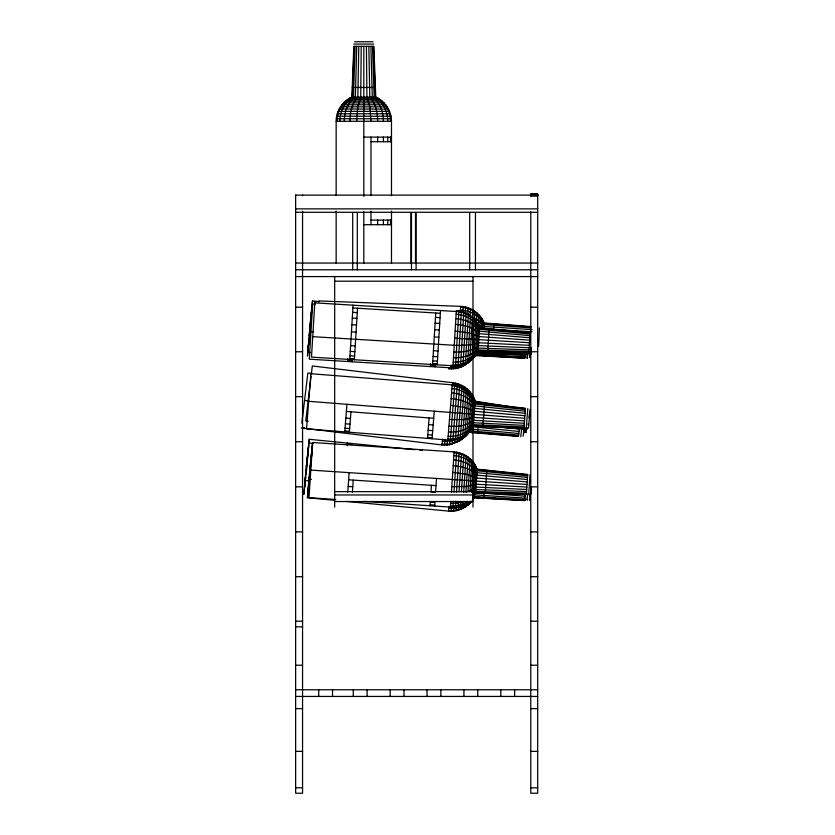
<?xml version="1.0" encoding="UTF-8"?>
<svg xmlns="http://www.w3.org/2000/svg" width="835" height="835" viewBox="0 0 835 835"><rect width="100%" height="100%" fill="white"/><g stroke="black" fill="none" stroke-linecap="round" stroke-linejoin="round"><path stroke-width="1.25" d="M523.597 431.914L523.649 433.25L524.495 428.261M525.977 431.455L526.029 432.687L526.802 428.094M526.133 430.161L526.175 431.194L526.614 428.939M414.682 449.71L309.284 439.304L306.184 473.956M347.318 445.838L347.454 443.072L347.276 444.011M352.046 443.521L352.036 444.46L347.443 444.011M361.231 46.363L360.73 97.079L357.766 106.859L356.66 121.284M358.81 46.363L357.839 97.079C351.608 103.352 350.178 112.798 349.99 121.284M356.733 46.363L355.366 97.079C347.517 102.308 344.312 112.224 344.26 121.284M318.855 301.539L312.488 300.955L308.887 342.277M355.146 46.363L353.466 97.079C344.698 101.63 339.814 111.629 339.866 121.284M456.254 367.64L456.223 368.548L448.635 368.945L448.771 368.005L458.822 367.056L465.69 363.976L465.575 364.718L461.087 367.076L456.223 368.548L456.359 367.64M461.118 366.241L461.087 367.076L461.212 366.241M463.415 365.219L463.383 366.012L463.508 365.219M471.284 359.123L465.575 364.718L465.69 363.976M483.789 355.627L483.966 354.478M475.365 355.574L524.85 358.184L525.163 355.272L499.528 353.623M354.144 46.363L352.266 97.079C343.028 101.275 337.016 111.201 337.1 121.284M318.886 301.863L318.928 300.924L460.596 306.361C470.825 306.664 480.449 313.449 484.175 322.978L483.945 328.959M336.161 195.421L336.161 121.284C336.067 111.045 342.475 101.171 351.859 97.079L353.8 46.363L373.84 46.363L375.781 97.079C385.165 101.171 391.573 111.045 391.479 121.284L391.479 195.672M460.367 312.259L460.596 306.361M530.883 327.936L484.112 324.585C480.282 316.455 471.744 311.309 462.987 310.265L463.122 306.581M465.356 313.918L465.627 307.04M467.809 314.461L468.07 307.739M470.429 308.668L470.147 316.204L478.465 320.41L484.039 326.485L532.104 329.637M472.422 317.039L472.704 309.816M470.804 359.133L473.048 357.933L473.08 357.14M474.489 320.452L474.844 311.184M475.167 356.535L477.171 354.249L473.048 357.933M476.43 323.688L476.848 312.749M478.215 327.038L478.695 314.492M479.885 328.917L480.365 316.402M481.451 328.625L481.847 318.469M483.121 320.671L482.849 327.779L478.309 324.606M493.548 329.512L493.777 323.719M538.648 346.274L539.358 327.842M314.868 301.905L311.486 357.119L452.998 365.782C463.206 366.492 473.455 360.699 478.111 351.587L479.572 327.706C476.065 318.093 466.598 311.09 456.369 310.557L452.998 365.782M347.6 361.513L347.767 358.737M349.771 359.467L353.09 305.182M352.203 361.795L352.37 359.019M354.374 359.749L357.526 308.219M430.422 366.575L430.589 363.799M432.593 364.53L435.745 313.01M435.025 366.857L435.192 364.081M437.196 364.811L440.515 310.526M315.296 304.107L312.697 303.95L309.315 359.175L450.827 367.828L450.994 365.052M450.827 367.828L453.363 367.859L453.53 365.093M455.534 365.813L458.895 310.829M453.363 367.859L455.9 367.65L456.067 364.916M458.071 365.605L461.39 311.351M458.394 367.202L458.457 366.294L465.533 363.653L471.535 359.175L469.646 361.534L465.481 364.446L455.9 367.65M460.565 365.145L463.811 312.102M460.847 366.513L460.899 365.636M463.018 364.457L466.16 313.083M463.216 365.594L463.268 364.749M465.387 363.538L468.393 314.284M465.481 364.446L465.533 363.653M467.631 363.089L470.512 315.693M469.646 361.534L472.474 317.3M471.817 359.488L474.28 319.095M471.493 359.802L473.205 357.328M473.664 357.745L475.908 321.047M475.345 355.835L477.338 323.145M476.827 353.779L478.57 325.368M485.563 353.852L485.657 352.307M487.734 351.806L489.153 328.656M526.864 351.859L526.676 354.791L475.94 353.633M528.983 354.927L529.16 352.005M531.154 352.881L531.457 347.882M531.331 354.28L531.404 353.038M347.798 492.159L349.093 472.641M352.401 492.462L353.226 480.094M430.056 505.749L430.307 502.044L434.899 502.357L434.659 506.052M431.413 485.292L430.975 491.94L435.578 492.253L436.486 478.445M364.686 501.407L450.451 507.095L450.837 501.209M451.443 492.191L454.115 451.892L312.655 442.498L308.992 497.702L335.785 499.487M450.451 507.095L452.987 507.148L453.384 501.282M453.979 492.306L456.641 452.184L454.115 451.892M452.987 507.148L455.524 506.949L455.91 501.167M456.495 492.306L459.125 452.716L456.641 452.184M458.029 506.511L458.269 502.962L463.07 501.626L462.851 504.924L455.524 506.949M458.989 491.972L461.546 453.478L459.125 452.716M460.482 505.833L460.711 502.399M461.411 491.752L463.884 454.48L461.546 453.478M463.665 492.619L466.118 455.691L463.884 454.48M465.126 503.797L465.178 503.004L467.339 501.71L467.287 502.451L462.851 504.924M466.118 455.691L468.226 457.11L465.899 492.128L471.775 490.009L476.044 487.066L526.708 489.456M468.007 491.523L470.188 458.728L468.226 457.11M469.969 490.813L471.984 460.523L470.188 458.728M471.608 492.535L473.602 462.486L471.984 460.523M475.021 464.594L472.85 497.274L475.647 493.036L477.223 469.166L473.602 462.486M474.353 495.228L476.232 466.828M485.26 493.308L486.805 470.168M528.68 494.612L530.006 474.624M531.029 493.965L531.477 487.149M467.84 501.449L467.569 505.436L467.715 504.403L471.326 501.083L471.211 501.908C465.721 508.39 457.016 511.907 448.562 511.083L448.865 506.302M469.604 502.827L469.479 503.755L469.573 501.908L463.435 505.843L456.286 508.035L456.15 510.707M472.767 499.904L474.207 497.149L472.767 499.904L473.007 496.418L474.322 494.831L524.964 498.14L525.34 493.85M474.322 494.831L474.123 497.754L524.787 500.603L524.964 498.14M527.209 499.1L527.156 500.311M527.229 357.067L527.146 358.403L527.365 356.378M529.714 355.292L529.651 356.315L529.766 355.292M344.761 431.883L346.932 404.307M349.364 432.248L350.971 411.801M427.489 438.396L429.096 417.959M432.081 438.751L434.252 411.175M447.863 439.993L452.205 384.841L310.87 373.715L306.529 428.877L447.863 439.993C458.06 440.89 468.404 435.275 473.226 426.247L475.105 402.397C471.754 392.721 462.413 385.561 452.205 384.841M450.399 440.076L454.72 385.165M452.935 439.909L457.204 385.728M455.44 439.502L459.615 386.522M457.904 438.855L461.943 387.544M460.283 437.978L464.156 388.786M462.58 436.872L466.243 390.227M464.751 435.557L468.184 391.876M466.786 434.033L469.959 393.692M468.665 432.332L471.556 395.675M470.376 430.453L472.954 397.794M471.9 428.418L474.134 400.038M482.839 426.633L484.655 403.514M526.227 428.47L527.803 408.492M528.597 427.854L530.037 409.463M311.392 314.096L311.831 308.125L311.184 314.096M311.81 451.986L311.298 457.945M312.113 449.554L312.582 442.78L310.704 461.244M451.401 506.438L451.098 511.197M453.937 506.375L453.635 511.072M458.958 505.029L458.613 510.101M461.337 504.403L461.014 509.256M463.623 503.589L463.321 508.191L463.477 507.012M465.794 502.607L465.512 506.918L465.659 505.801M527.313 497.764L527.219 499.56M529.724 496.856L529.453 500.238L530.016 493.548M308.908 338.697L308.105 348.884L308.762 342.914M529.703 355.125L529.87 353.226M311.403 314.732L309.514 335.639M308.793 481.576L308.094 490.583L308.501 487.191M311.831 452.8L311.413 457.538M527.261 498.359L527.47 495.959M529.86 495.353L529.599 498.745L529.745 497.472M305.359 477.015L304.556 487.191L305.777 477.015M309.117 335.639L311.048 314.732M309.221 476.806L307.426 497.733L334.616 500.311M310.787 463.707L310.996 461.327M527.428 496.408L527.668 493.819M310.495 466.838L311.058 461.4M305.819 472.099L303.846 494.362L308.574 446.474L305.547 473.956M309.608 472.057L310.286 464.886M309.837 474.437L310.202 469.99M309.169 338.697L307.457 356.054L312.488 300.955M310.944 458.081L308.95 479.113L311.538 479.353M309.054 482.442L309.388 479.029M529.808 355.125L529.985 353.226M306.247 466.828L309.284 439.304M308.867 483.684L309.305 479.269M527.303 357.067L527.511 354.917M529.797 497.138L530.048 494.477M311.142 456.828L311.914 449.929M308.459 488.412L307.426 497.733M311.079 376.303L305.767 420.913L308.303 421.216M311.351 374.028L312.311 365.98L453.092 382.764C463.258 383.891 472.307 391.417 475.261 401.217L475.073 402.814L525.476 408.649M452.758 385.53L453.092 382.764M505.039 406.301L475.219 401.625C472.391 392.794 464.51 386 455.482 384.121L455.597 383.181M457.726 386.563L458.05 383.849M460.106 387.388L460.429 384.737M462.298 389.277L462.715 385.853M464.782 388.014L464.876 387.179M466.807 389.507L466.911 388.713M468.435 393.348L468.779 390.425M470.157 395.007L470.481 392.314M471.702 396.802L471.994 394.36M473.299 396.541L473.038 398.712L475.073 402.814C471.608 393.275 462.193 386.49 452.132 385.78M474.165 400.727L474.395 398.827M484.582 404.265L484.77 402.72M523.18 427.718L523.023 429.054L498.683 427.092M525.309 429.326L525.466 427.99M527.689 428.804L527.835 427.583M528.137 425.067L528.325 423.481M529.014 417.667L529.724 411.718M301.8 423.147L307.875 372.995L311.674 373.454M301.226 427.917L441.965 444.951L442.675 439.095M441.965 444.951L444.502 445.139L445.212 439.304M444.502 445.139L447.038 445.076L447.737 439.314M447.038 445.076L449.564 444.773L450.242 439.147M452.048 444.23L452.466 440.807L461.452 437.102L461.129 439.794L459.031 441.224L449.564 444.773M454.47 443.458L454.866 440.17M456.797 442.446L457.173 439.335M459.031 441.224L459.386 438.312M461.129 439.794L463.081 438.166L463.373 435.713M463.081 438.166L467.934 431.872M464.865 436.361L466.535 433.908M477.474 433.062L478.173 427.311M520.748 436.715L521.666 429.138M523.138 436.204L524.004 429.033M451.171 369.06L451.307 368.12M453.708 368.924L453.843 367.995M458.686 367.932L458.822 367.056M471.358 359.123L469.541 361.545L472.819 357.662M524.85 358.184L476.628 355.24M524.255 429.764L523.67 432.144M469.385 431.966L466.066 435.807L467.809 433.96L468.351 431.779L466.661 433.355L466.066 435.807L464.145 437.467L459.876 440.212L459.72 439.419M459.876 440.212L460.189 439.419M462.068 438.939L462.371 438.198M472.756 499.664L474.113 497.556L524.787 500.426M466.473 434.388L467.882 432.279L518.462 436.434L519.36 429.065L501.48 427.082M472.84 498.474L474.186 496.554L524.839 499.591M473.174 357.891L474.656 355.825M472.892 496.721L475.668 492.629L526.394 494.122M472.996 495.092L475.752 491.439L526.467 493.12M468.028 433.407L464.145 437.467L464.01 436.778L465.94 435.181M473.174 492.493L475.877 489.54L526.572 491.533M464.938 435.807C459.198 441.997 450.43 445.055 442.08 444.022M469.625 360.918L467.631 363.225L469.562 360.918M465.178 503.004L458.091 505.603L450.514 506.156M452.466 440.807L442.414 441.277M458.457 366.294L450.879 366.889M458.269 502.962L450.691 503.401M456.286 508.035L448.708 508.296M530.778 195.474L537.688 195.453M537.688 195.181L530.778 195.306M354.604 41.75L373.047 41.75M353.8 44.057L373.84 44.057M352.224 87.456L375.416 87.456M351.859 97.079L375.781 97.079M349.594 98.217L378.057 98.217M347.443 99.584L380.196 99.584M345.439 101.139L382.211 101.139M343.582 102.882L384.058 102.882M341.912 104.793L385.728 104.793M340.43 106.859L387.21 106.859M339.146 109.051L388.494 109.051M338.081 111.358L389.559 111.358M337.246 113.758L390.394 113.758M336.641 116.222L390.999 116.222M336.275 118.737L391.364 118.737M336.161 121.284L391.479 121.284M363.82 137.107L391.479 137.107M370.98 141.72L391.479 141.72M530.778 194.075L537.688 194.19M530.778 194.638L537.688 194.638M295.642 195.129L537.688 195.108M295.642 208.875L537.688 208.875M295.642 212.278L537.688 212.278M370.98 220.085L391.479 220.085M363.82 224.698L391.479 224.698M295.642 263.046L537.688 263.046M295.642 269.778L537.688 269.778M295.642 276.583L537.688 276.583M334.678 281.197L472.986 281.197M295.642 307.196L302.562 307.196M530.778 307.196L537.688 307.196M295.642 351.775L302.562 351.775M530.778 351.775L537.688 351.775M295.642 396.667L302.562 396.667M530.778 396.667L537.688 396.667M295.642 441.736L302.562 441.736M530.778 441.736L537.688 441.736M295.642 486.847L302.562 486.847M530.778 486.847L537.688 486.847M334.678 491.658L472.986 491.658M334.678 494.957L472.986 494.957M334.678 501.543L472.986 501.543M295.642 531.885L302.562 531.885M530.778 531.885L537.688 531.885M295.642 576.714L302.562 576.714M530.778 576.714L537.688 576.714M295.642 621.198L302.562 621.198M530.778 621.198L537.688 621.198M295.642 626.824L302.562 626.824M295.642 665.224L302.562 665.224M530.778 665.224L537.688 665.224M295.642 689.773L537.688 689.773M295.642 696.432L537.688 696.432M295.642 708.654L302.562 708.654M530.778 708.654L537.688 708.654M295.642 751.375L302.562 751.375M530.778 751.375L537.688 751.375M295.642 787.812L302.562 787.812M530.778 787.812L537.688 787.812M453.05 364.832C463.112 365.532 473.382 360.135 478.131 351.18L528.868 352.401M453.217 362.077C462.851 362.714 473.132 358.445 478.204 349.98L528.931 351.399M478.111 351.587L528.847 352.735L530.068 332.737L479.572 327.706M475.971 353.226L526.697 354.447M453.488 357.693C462.527 358.194 472.62 355.595 478.33 348.091L529.025 349.813M477.244 352.067L526.76 353.445M475.647 493.036L526.374 494.456L527.699 474.468L477.223 469.166M447.936 439.053C457.977 439.93 468.341 434.711 473.257 425.84L523.962 427.948M453.833 351.973C462.319 352.297 471.827 351.452 478.476 345.617L529.16 347.736M448.155 436.298C457.768 437.102 468.122 433.021 473.351 424.65L524.036 426.946M473.226 426.247L523.931 428.282L525.507 408.315L475.105 402.397M448.499 431.925C457.528 432.582 467.663 430.161 473.497 422.75L524.161 425.359M448.541 510.602C456.933 511.771 466.087 507.294 471.211 501.908M529.307 345.325L478.653 342.736L470.794 344.834L456.776 345.439L312.739 336.662M451.808 486.638L466.274 486.492L476.232 484.196L526.864 487.055M448.948 426.205C457.423 426.685 466.942 426.007 473.695 420.287L524.328 423.293M487.546 329.167L491.147 329.376M496.115 329.658L532.02 331.725M476.754 354.05L525.006 356.848M475.407 497.222L480.208 497.503M490.228 498.077L495.353 498.38M504.33 498.902L509.465 499.194M518.441 499.716L524.86 500.092M314.805 302.844L456.317 311.497C466.379 312.029 475.919 318.636 479.551 328.113L530.048 333.082M352.923 307.938L440.348 313.292M352.652 312.332L357.255 312.614M435.473 317.394L440.076 317.676M352.307 318.052L356.91 318.333M435.129 323.114L439.732 323.395M351.9 324.711L356.503 324.992M434.722 329.773L439.325 330.055M351.462 331.85L356.065 332.132M434.283 336.923L438.886 337.204M454.678 338.165L529.463 342.736M311.006 331.558L313.553 331.714M350.616 345.659L355.219 345.94M433.438 350.721L438.041 351.003M350.262 351.378L354.865 351.66M433.083 356.441L437.686 356.722M350.001 355.762L354.604 356.044M432.822 360.835L437.425 361.117M349.834 358.518L354.426 358.799M432.655 363.59L437.248 363.872M347.663 360.574L352.266 360.856M430.484 365.636L435.087 365.918M449.47 419.556L463.936 419.587L473.915 417.406L524.516 420.882M310.829 470.105L527.042 484.467M348.623 479.791L436.016 485.594M348.185 486.45L352.777 486.753M430.119 504.81L434.722 505.112M529.62 340.148L479.029 336.557L469.447 332.998L455.117 331.015M525.131 496.188L484.123 493.193L483.726 498.297M530.924 326.923L484.164 323.385C480.323 314.002 470.637 307.614 460.555 307.301M484.175 322.978L530.935 326.579M527.209 481.878L476.639 478.017L467.078 474.416L452.758 472.349M308.7 401.301L524.724 418.293M346.368 411.446L433.689 418.314M345.847 418.095L350.45 418.46M428.574 424.608L433.167 424.963M345.398 423.804L350.001 424.17M428.125 430.317L432.718 430.683M345.053 428.188L349.656 428.553M427.77 434.701L432.373 435.056M344.834 430.943L349.437 431.309M427.562 437.457L432.154 437.811M460.45 310.067L462.987 310.265M529.766 337.737L479.207 333.676C473.32 327.07 463.989 325.076 455.524 324.356M488.433 426.267L494.831 426.779M503.849 427.134L523.054 428.71M469.134 431.966L518.504 436.1M527.376 479.467L476.837 475.136C470.982 468.498 461.651 466.452 453.196 465.7M469.27 430.787L518.629 435.108M529.891 335.67L479.363 331.203C474.614 323.051 464.918 319.252 455.879 318.646M524.923 415.715L474.405 411.237L464.886 407.511L450.597 405.278M307.896 352.36L310.484 352.6M470.7 429.023L518.817 433.522M527.511 477.39L476.994 472.662C472.297 464.49 462.611 460.638 453.582 459.981M529.995 334.083L479.478 329.303C475.459 320.285 465.784 314.795 456.14 314.252M346.264 501.407L448.562 511.083M525.111 413.304L474.635 408.357C468.863 401.645 459.563 399.485 451.119 398.629M419.796 450.211L422.353 450.472M309.086 442.988L312.906 443.364M305.495 480.595L309.305 480.97M527.616 475.804L477.119 470.763C473.163 461.724 463.508 456.192 453.875 455.597M472.192 426.706L519.067 431.465M527.678 474.812L477.202 469.573C473.622 460.085 464.124 453.426 454.052 452.841M525.278 411.237L474.823 405.883C470.22 397.658 460.596 393.682 451.568 392.92M525.403 409.651L474.969 403.994C471.117 394.903 461.536 389.246 451.912 388.536M304.545 400.456L308.355 400.915M478.643 403.357L481.023 403.722M475.261 401.217L512.7 407.146M515.237 407.543L517.773 407.95M507.576 406.708L510.112 407.104M452.977 383.703L455.482 384.121M390.54 121.284C390.623 111.201 384.611 101.275 375.374 97.079L373.495 46.363M387.774 121.284C387.826 111.629 382.941 101.63 374.184 97.079L372.493 46.363M383.38 121.284C383.328 112.224 380.123 102.308 372.285 97.079L370.907 46.363M377.65 121.284C377.462 112.798 376.042 103.352 369.801 97.079L368.83 46.363M370.98 121.284L369.874 106.859L366.92 97.079L366.419 46.363M530.778 196.267L530.778 194.002L537.688 194.002L537.688 793.25L530.778 793.25L530.778 211.881M514.642 689.773L514.642 696.432M500.812 689.773L500.812 696.432M477.756 689.773L477.756 696.432M475.449 212.967L475.449 269.778M472.986 276.583L472.986 507.106M469.688 212.967L469.688 269.778M463.926 689.773L463.926 696.432M440.87 689.773L440.87 696.432M427.04 689.773L427.04 696.432M416.091 212.967L416.091 269.778M415.517 212.967L415.517 263.046M411.478 212.967L411.478 269.778M410.904 212.967L410.904 263.046M403.983 689.773L403.983 696.432M391.479 211.088L391.479 263.046M390.54 137.107L390.54 141.72M390.54 220.085L390.54 224.698M390.154 689.773L390.154 696.432M387.774 137.107L387.774 141.72M387.774 220.085L387.774 224.698M383.38 137.107L383.38 141.72M383.38 220.085L383.38 224.698M377.65 137.107L377.65 141.72M377.65 220.085L377.65 224.698M370.98 137.107L370.98 195.672M370.98 211.088L370.98 224.698M367.108 689.773L367.108 696.432M363.82 46.363L363.82 196.361M363.82 211.819L363.82 263.046M357.307 212.967L357.307 269.778M353.278 689.773L353.278 696.432M352.694 212.967L352.694 269.778M336.161 211.025L336.161 263.046M334.678 276.583L334.678 507.106M332.528 689.773L332.528 696.432M318.699 689.773L318.699 696.432M302.562 195.108L302.562 195.745M302.562 211.13L302.562 793.25L295.642 793.25L295.642 195.025M304.535 427.729A27.659 1.065 -84.2 0 1 303.982 427.729M529.515 357.505L529.891 354.071L529.515 357.505M537.688 195.661L530.778 195.682L537.688 195.745"/></g></svg>
